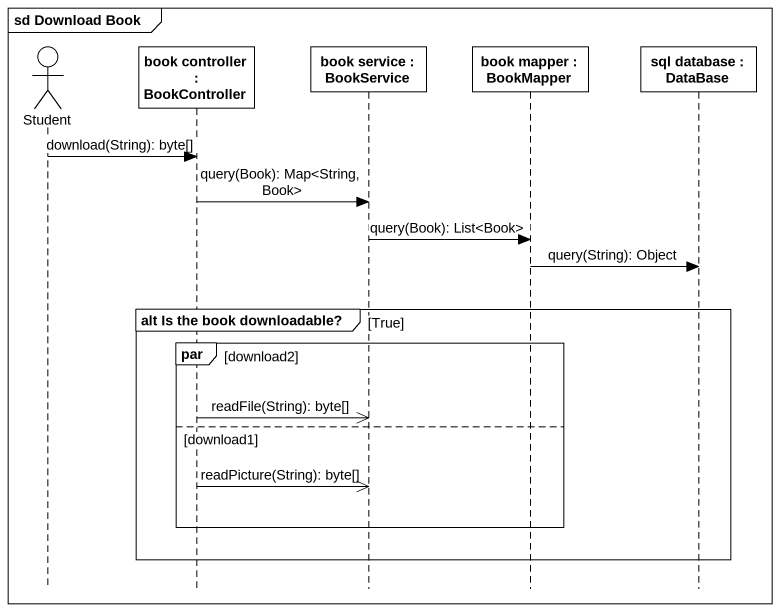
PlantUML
@startuml
mainframe sd Download Book
hide footbox
actor Student
participant "book controller : BookController" as book_controller
participant "book service : BookService" as book_service
participant "book mapper : BookMapper" as book_mapper
participant "sql database : DataBase" as sql_database

Student -> book_controller : download(String): byte[]
book_controller -> book_service : query(Book): Map<String, Book>
book_service -> book_mapper : query(Book): List<Book>
book_mapper -> sql_database : query(String): Object
group alt Is the book downloadable? [True]
  par download2
    book_controller ->> book_service : readFile(String): byte[]
  else download1
    book_controller ->> book_service : readPicture(String): byte[]
  end
end
@enduml
